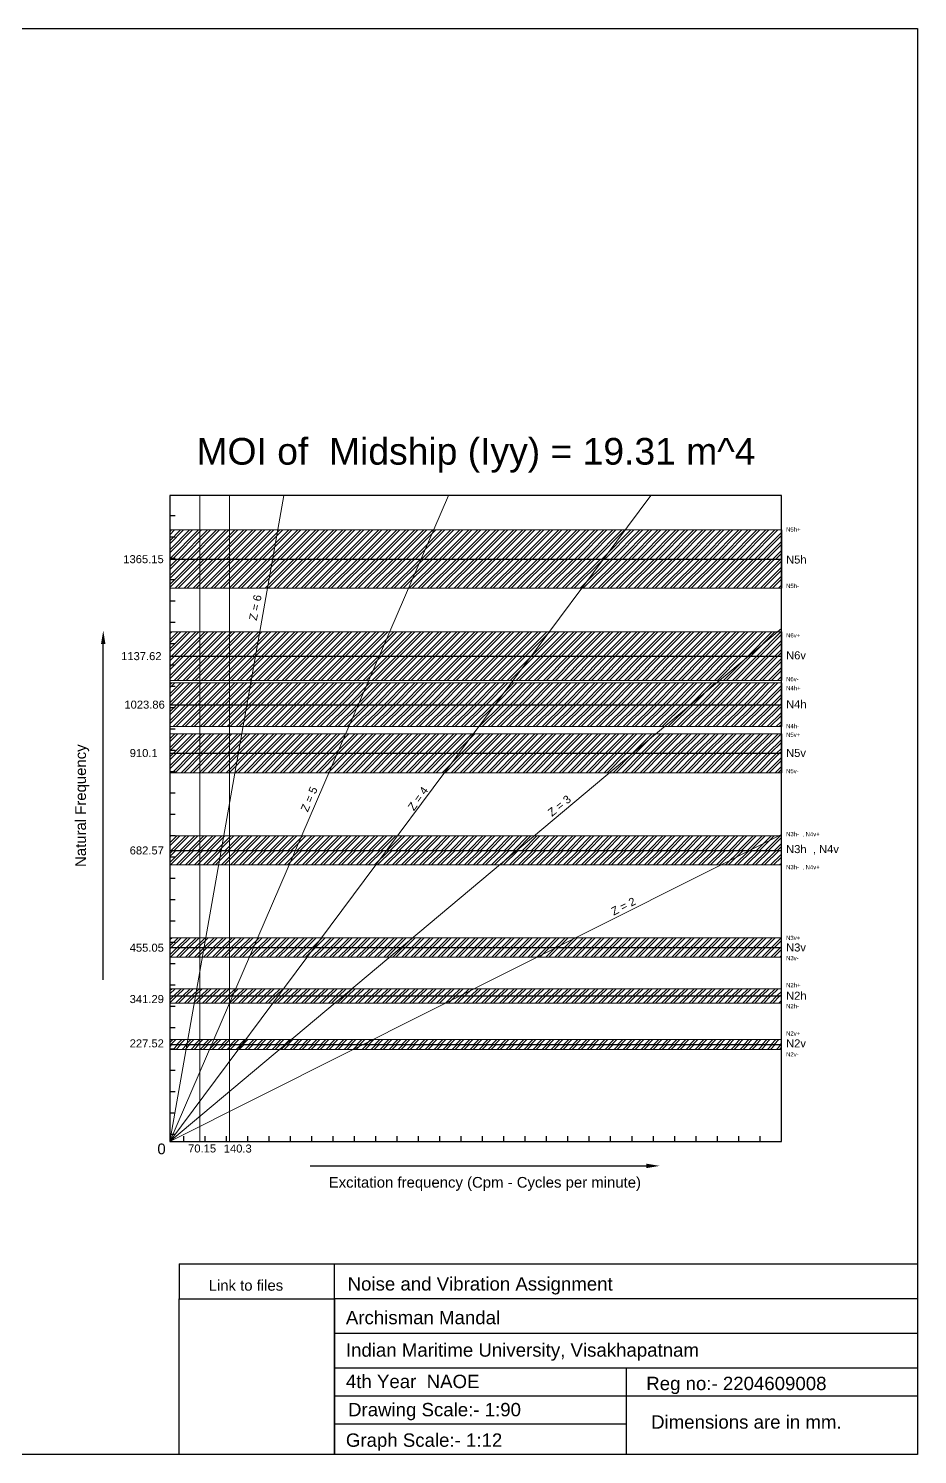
# Model space of a CAD drawing. Header units: millimetres. Extents: x -24071 to 13729, y -5552 to 21178.
# Drawn here: x -2934 to 13729, y -5552 to 21178 of the extents above; entities that cross this region are included whole.
import ezdxf

# ---------------------------------------------------------------- set-up
doc = ezdxf.new("R2010")
doc.units = ezdxf.units.MM
doc.header["$MEASUREMENT"] = 0
doc.linetypes.add('ACAD_ISO02W100', pattern=[15, 12, -3])
doc.layers.add('Dim', color=7, linetype='Continuous')
doc.layers.add('Hull Resonance', color=7, linetype='Continuous')
doc.styles.get("Standard").update_dxf_attribs({"font": 'arial.ttf'})
doc.dimstyles.get("Standard").update_dxf_attribs({"dimtxt": 250, "dimasz": 250, "dimexe": 0.18, "dimexo": 0.0625, "dimgap": 2, "dimtad": 1, "dimtoh": 1, "dimdec": 4, "dimzin": 0, "dimdsep": 46, "dimtxsty": 'Standard', "dimcen": 0.09, "dimadec": 0, "dimazin": 0, "dimtfac": 1, "dimtdec": 4, "dimtofl": 0, "dimtmove": 0, "dimatfit": 3, "dimfxl": 1, "dimtolj": 1, "dimtzin": 0, "dimarcsym": 1})
picture_1 = doc.add_image_def('image1.png', size_in_pixel=(1155, 1155))
pattern_1 = [(45, (-25243.46, -5958.06), (-84.3765, 84.3765), []), (45, (-25187.21, -5958.06), (-84.3765, 84.3765), [])]
pattern_2 = [(45, (16689.45, 391.52), (-84.3765, 84.3765), []), (45, (16745.7, 391.52), (-84.3765, 84.3765), [])]
pattern_3 = [(45, (-286.38, 312.98), (-84.3765, 84.3765), []), (45, (-230.13, 312.98), (-84.3765, 84.3765), [])]

# ---------------------------------------------------------------- blocks, each defined once
blk = doc.blocks.new('*D19')
at = {"layer": 'Defpoints', "color": 0, "transparency": 16777216}
for p in [(2348, 313), (8896, 313), (8896, -143)]:
    blk.add_point(p, dxfattribs=at)
at = {"layer": 'Hull Resonance', "color": 0, "lineweight": -2, "transparency": 16777216}
blk.add_line((2348, -143), (8646, -143), dxfattribs=at)
at = {"layer": 'Hull Resonance', "color": 0, "transparency": 16777216}
blk.add_solid([(8646, -101), (8646, -184), (8896, -143)], dxfattribs=at)
at = {"layer": 'Hull Resonance', "color": 0, "transparency": 16777216, "insert": (5497, -141), "char_height": 0.001, "attachment_point": 5}
blk.add_mtext('\\A1;6548.1786', dxfattribs=at)
blk = doc.blocks.new('_None')
blk = doc.blocks.new('*D28')
at = {"layer": 'Defpoints', "color": 0, "transparency": 16777216}
for p in [(-1533, 9892), (-1533, 9892), (-1533, 3344)]:
    blk.add_point(p, dxfattribs=at)
at = {"layer": 'Hull Resonance', "color": 0, "lineweight": -2, "transparency": 16777216}
blk.add_line((-1533, 3344), (-1533, 9642), dxfattribs=at)
at = {"layer": 'Hull Resonance', "color": 0, "transparency": 16777216}
blk.add_solid([(-1575, 9642), (-1492, 9642), (-1533, 9892)], dxfattribs=at)
at = {"layer": 'Hull Resonance', "color": 0, "transparency": 16777216, "insert": (-1535, 6493), "char_height": 0.001, "attachment_point": 5, "rotation": 90}
blk.add_mtext('\\A1;6548.1786', dxfattribs=at)
blk = doc.blocks.new('*U37')
at = {"layer": 'Hull Resonance'}
blk.add_line((0, 0), (0, -100), dxfattribs=at)
blk = doc.blocks.new('*U38')
at = {"layer": 'Hull Resonance', "color": 0, "linetype": 'ByBlock', "lineweight": -2, "transparency": 16777216}
for p, rotation in [((-286, 12049), 90.00000000000087), ((-286, 11649), 90.00000000000087), ((-286, 11249), 90.00000000000087), ((-286, 10849), 90.00000000000087), ((-286, 10449), 90.00000000000087), ((-286, 10049), 90.00000000000087), ((-286, 9649), 90.00000000000087), ((-286, 9249), 90.00000000000087), ((-286, 8849), 90.00000000000087), ((-286, 8449), 90.00000000000087), ((-286, 8049), 90.00000000000087), ((-286, 7649), 90.00000000000087), ((-286, 7249), 90.00000000000087), ((-286, 6849), 90.00000000000087), ((-286, 6449), 90.00000000000087), ((-286, 6049), 90.00000000000087), ((-286, 5649), 90.00000000000087), ((-286, 5249), 90.00000000000087), ((-286, 4849), 90.00000000000087), ((-286, 4449), 90.00000000000087), ((-286, 4049), 90.00000000000087), ((-286, 3649), 90.00000000000087), ((-286, 3249), 90.00000000000087), ((-286, 2849), 90.00000000000087), ((-286, 2449), 90.00000000000087), ((-286, 2049), 90.00000000000087), ((-286, 1649), 90.00000000000087), ((-286, 1249), 90.00000000000087), ((-286, 849), 90.00000000000087), ((-286, 449), 90.00000000000087), ((-22, 313), 180), ((378, 313), 180), ((778, 313), 180), ((1178, 313), 180), ((1578, 313), 180), ((1978, 313), 180), ((2378, 313), 180), ((2778, 313), 180), ((3178, 313), 180), ((3578, 313), 180), ((3978, 313), 180), ((4378, 313), 180), ((4778, 313), 180), ((5178, 313), 180), ((5578, 313), 180), ((5978, 313), 180), ((6378, 313), 180), ((6778, 313), 180), ((7178, 313), 180), ((7578, 313), 180), ((7978, 313), 180), ((8378, 313), 180), ((8778, 313), 180), ((9178, 313), 180), ((9578, 313), 180), ((9978, 313), 180), ((10378, 313), 180), ((10778, 313), 180), ((11178, 313), 180)]:
    blk.add_blockref('*U37', p, dxfattribs=dict(at, rotation=rotation))

msp = doc.modelspace()

# ---------------------------------------------------------------- hatches: boundary and pattern name
at = {"layer": 'Hull Resonance', "lineweight": 9, "transparency": 33554610}
h = msp.add_hatch(dxfattribs=at)
h.set_pattern_fill('ANSI32', color=2, scale=318.203651)
h.set_pattern_definition(pattern_1)
h.paths.add_polyline_path([(11178.0678, 11778.06034), (-286.37841, 11778.06034), (-286.37841, 11232.10423), (11178.0678, 11232.10423)])
h = msp.add_hatch(dxfattribs=at)
h.set_pattern_fill('ANSI32', color=2, scale=318.203651)
h.set_pattern_definition(pattern_2)
h.paths.add_polyline_path([(11178.0678, 11232.10423), (-286.37841, 11232.10423), (-286.37841, 10686.14813), (11178.0678, 10686.14813)])
h = msp.add_hatch(dxfattribs=at)
h.set_pattern_fill('ANSI32', color=5, scale=318.203651)
h.set_pattern_definition(pattern_1)
h.paths.add_polyline_path([(11178.0678, 9867.21397), (-286.37841, 9867.21397), (-286.37841, 9412.25055), (11178.0678, 9412.25055)])
h = msp.add_hatch(dxfattribs=at)
h.set_pattern_fill('ANSI32', color=5, scale=318.203651)
h.set_pattern_definition(pattern_1)
h.paths.add_polyline_path([(11178.0678, 8957.28713), (11178.0678, 9412.25055), (-286.37841, 9412.25055), (-286.37841, 8957.28713)])
h = msp.add_hatch(dxfattribs=at)
h.set_pattern_fill('ANSI32', color=2, scale=318.203651)
h.set_pattern_definition(pattern_1)
h.paths.add_polyline_path([(11178.0678, 8911.79079), (-286.37841, 8911.79079), (-286.37841, 8502.32371), (11178.0678, 8502.32371)])
h = msp.add_hatch(dxfattribs=at)
h.set_pattern_fill('ANSI32', color=2, scale=318.203651)
h.set_pattern_definition(pattern_1)
h.paths.add_polyline_path([(11178.0678, 8502.32371), (-286.37841, 8502.32371), (-286.37841, 8092.85663), (11178.0678, 8092.85663)])
h = msp.add_hatch(dxfattribs=at)
h.set_pattern_fill('ANSI32', color=5, scale=318.203651)
h.set_pattern_definition(pattern_1)
h.paths.add_polyline_path([(11178.0678, 7956.3676), (-286.37841, 7956.3676), (-286.37841, 7592.39687), (11178.0678, 7592.39687)])
h = msp.add_hatch(dxfattribs=at)
h.set_pattern_fill('ANSI32', color=5, scale=318.203651)
h.set_pattern_definition(pattern_1)
h.paths.add_polyline_path([(11178.0678, 7592.39687), (-286.37841, 7592.39687), (-286.37841, 7228.42613), (11178.0678, 7228.42613)])
at = {"layer": 'Hull Resonance', "lineweight": 9, "transparency": 33554607}
h = msp.add_hatch(dxfattribs=at)
h.set_pattern_fill('ANSI32', color=3, scale=318.203651)
h.set_pattern_definition([(45, (-24071.09, -5552.33), (-84.3765, 84.3765), []), (45, (-24014.83, -5552.33), (-84.3765, 84.3765), [])])
h.paths.add_polyline_path([(11178.0678, 6045.52124), (-286.37841, 6045.52124), (-286.37841, 5772.54318), (11178.0678, 5772.54318)])
h = msp.add_hatch(dxfattribs=at)
h.set_pattern_fill('ANSI32', color=3, scale=318.203651)
h.set_pattern_definition(pattern_3)
h.paths.add_polyline_path([(11178.0678, 5772.54318), (-286.37841, 5772.54318), (-286.37841, 5499.56513), (11178.0678, 5499.56513)])
at = {"layer": 'Hull Resonance', "lineweight": 9, "transparency": 33554610}
h = msp.add_hatch(dxfattribs=at)
h.set_pattern_fill('ANSI32', color=5, scale=318.203651)
h.set_pattern_definition(pattern_1)
h.paths.add_polyline_path([(11178.0678, 4134.67487), (-286.37841, 4134.67487), (-286.37841, 3952.6895), (11178.0678, 3952.6895)])
h = msp.add_hatch(dxfattribs=at)
h.set_pattern_fill('ANSI32', color=5, scale=318.203651)
h.set_pattern_definition(pattern_1)
h.paths.add_polyline_path([(-286.37841, 3952.6895), (-286.37841, 3770.70413), (11178.0678, 3770.70413), (11178.0678, 3952.6895)])
h = msp.add_hatch(dxfattribs=at)
h.set_pattern_fill('ANSI32', color=2, scale=318.203651)
h.set_pattern_definition(pattern_1)
h.paths.add_polyline_path([(11178.0678, 3042.76266), (11178.0678, 3179.25169), (-286.37841, 3179.25169), (-286.37841, 3042.76266)])
h = msp.add_hatch(dxfattribs=at)
h.set_pattern_fill('ANSI32', color=2, scale=318.203651)
h.set_pattern_definition(pattern_1)
h.paths.add_polyline_path([(11178.0678, 3042.76266), (-286.37841, 3042.76266), (-286.37841, 2906.27363), (11178.0678, 2906.27363)])
h = msp.add_hatch(dxfattribs=at)
h.set_pattern_fill('ANSI32', color=5, scale=318.203651)
h.set_pattern_definition(pattern_3)
h.paths.add_polyline_path([(11178.0678, 2223.8285), (-286.37841, 2223.8285), (-286.37841, 2132.83582), (11178.0678, 2132.83582)])
h = msp.add_hatch(dxfattribs=at)
h.set_pattern_fill('ANSI32', color=5, scale=318.203651)
h.set_pattern_definition(pattern_2)
h.paths.add_polyline_path([(-286.37841, 2132.83582), (-286.37841, 2041.84314), (11178.0678, 2041.84314), (11178.0678, 2132.83582)])

# ---------------------------------------------------------------- linework, layer by layer
at = {"layer": 'Dim'}
for p, q in [((-112.8059, -1977.33106), (13728.91443, -1977.33106)), ((-112.8059, -1977.33106), (-112.8059, -2636.61074)), ((2802.91443, -5552.33106), (2802.91443, -1977.33106)), ((13728.91443, -1977.33106), (13728.91443, -5552.33106)), ((2802.91443, -2627.33106), (13728.91443, -2627.33106)), ((2802.91443, -3277.33106), (13728.91443, -3277.33106)), ((2802.91443, -3927.33106), (13728.91443, -3927.33106)), ((8265.91443, -3927.33106), (8265.91443, -5552.33106)), ((2802.91443, -4450.33106), (13728.91443, -4450.33106)), ((2802.91443, -4977.83106), (8265.91443, -4977.83106)), ((13728.91443, -5552.33106), (-112.8059, -5552.33106))]:
    msp.add_line(p, q, dxfattribs=at)
at = {"layer": 'Dim', "color": 250}
msp.add_lwpolyline([(-24071.08557, -5552.33106), (-24071.08557, 21177.66894), (13728.91443, 21177.66894), (13728.91443, -5552.33106), (-24071.08557, -5552.33106)], close=True, dxfattribs=at)
at = {"layer": 'Hull Resonance', "lineweight": 9}
for q in [(8732.80497, 12421.96395), (4941.10477, 12421.96395), (1853.12031, 12421.96395), (11178.0678, 9929.38547), (11178.0678, 6068.97312)]:
    msp.add_line((-286.37841, 312.98214), q, dxfattribs=at)
at = {"layer": 'Hull Resonance', "color": 1, "lineweight": 18}
for p, q in [((274.82159, 312.98214), (274.82159, 12421.96395)), ((836.02159, 312.19432), (836.02159, 12421.96395))]:
    msp.add_line(p, q, dxfattribs=at)
at = {"layer": 'Hull Resonance'}
for p, q in [((11178.0678, 11778.06034), (11178.0678, 10686.14813)), ((-286.37841, 11232.10423), (11178.0678, 11232.10423)), ((11178.0678, 9867.21397), (11178.0678, 8957.28713)), ((11178.0678, 8911.79079), (11178.0678, 8092.85663)), ((-286.37841, 8502.32371), (11178.0678, 8502.32371)), ((11178.0678, 7956.3676), (11178.0678, 7228.42613)), ((-286.37841, 7592.39687), (11178.0678, 7592.39687)), ((-286.37841, 312.98214), (11178.0678, 312.98214))]:
    msp.add_line(p, q, dxfattribs=at)
at = {"layer": 'Hull Resonance', "linetype": 'Continuous'}
msp.add_line((-286.37841, 9412.25055), (11178.0678, 9412.25055), dxfattribs=at)
at = {"layer": 'Hull Resonance', "linetype": 'ACAD_ISO02W100'}
msp.add_line((-286.37841, 9412.25055), (11178.0678, 9412.25055), dxfattribs=at)
at = {"layer": 'Hull Resonance', "lineweight": 25}
for p, q in [((-286.37841, 5772.54318), (11178.0678, 5772.54318)), ((-286.37841, 3952.6895), (11178.0678, 3952.6895)), ((-286.37841, 3042.76266), (11178.0678, 3042.76266)), ((-286.37841, 2132.83582), (11178.0678, 2132.83582))]:
    msp.add_line(p, q, dxfattribs=at)
at = {"layer": 'Hull Resonance', "color": 7}
msp.add_lwpolyline([(11178.0678, 312.98214), (11178.0678, 12421.96395), (-286.37841, 12421.96395), (-286.37841, 312.98214)], close=True, dxfattribs=at)
at = {"layer": 'Hull Resonance', "linetype": 'ACAD_ISO02W100', "lineweight": 0}
for points in [[(11178.0678, 11778.06034), (-286.37841, 11778.06034), (-286.37841, 10686.14813), (11178.0678, 10686.14813)], [(11178.0678, 9867.21397), (-286.37841, 9867.21397), (-286.37841, 8957.28713), (11178.0678, 8957.28713)], [(11178.0678, 8911.79079), (-286.37841, 8911.79079), (-286.37841, 8092.85663), (11178.0678, 8092.85663)], [(11178.0678, 7956.3676), (-286.37841, 7956.3676), (-286.37841, 7228.42613), (11178.0678, 7228.42613)], [(11178.0678, 5499.56513), (-286.37841, 5499.56513), (-286.37841, 6045.52124), (11178.0678, 6045.52124)], [(-286.37841, 3770.70413), (11178.0678, 3770.70413), (11178.0678, 4134.67487), (-286.37841, 4134.67487)], [(11178.0678, 3179.25169), (-286.37841, 3179.25169), (-286.37841, 2906.27363), (11178.0678, 2906.27363)], [(11178.0678, 2223.8285), (-286.37841, 2223.8285), (-286.37841, 2041.84314), (11178.0678, 2041.84314)]]:
    msp.add_lwpolyline(points, close=True, dxfattribs=at)
at = {"layer": 'Hull Resonance'}
for p in [(836.02159, 11780.23196), (836.02159, 11234.17244), (836.02159, 10688.11293), (836.02159, 9869.02365), (836.02159, 9413.97406), (836.02159, 8958.92446), (836.02159, 8913.4195), (836.02159, 8503.87487), (836.02159, 8094.33023), (836.02159, 7957.81535), (836.02159, 7593.77567), (836.02159, 7229.736), (836.02159, 6046.60705), (836.02159, 6046.60705), (836.02159, 5773.57729), (836.02159, 5773.57729), (836.02159, 5500.54753), (836.02159, 5500.54753), (836.02159, 4135.39874), (836.02159, 3953.3789), (836.02159, 3771.35907), (836.02159, 3179.79459), (836.02159, 3043.27971), (836.02159, 2906.76483), (836.02159, 2224.19044), (836.02159, 2133.18052), (836.02159, 2042.1706)]:
    msp.add_point(p, dxfattribs=at)

# ---------------------------------------------------------------- block references
at = {"layer": 'Hull Resonance', "lineweight": 0}
msp.add_blockref('*U38', (0, 0), dxfattribs=at)

# ---------------------------------------------------------------- texts
at = {"layer": 'Dim', "attachment_point": 1}
for s, insert, char_height in [('Link to files', (441.91443, -2282.33106), 200), ('Noise and Vibration Assignment', (3047.41443, -2229.23829), 250), ('Archisman Mandal', (3014.91443, -2860.73829), 250), ('Indian Maritime University, Visakhapatnam', (3014.91443, -3469.33106), 250), ('4th Year  NAOE', (3014.91443, -4057.83106), 250), ('Reg no:- 2204609008', (8644.91443, -4095.63393), 250), ('Drawing Scale:- 1:90', (3055.41443, -4586.33106), 250), ('Dimensions are in mm.', (8735.91443, -4818.13393), 250), ('Graph Scale:- 1:12', (3014.91443, -5158.33106), 250)]:
    msp.add_mtext_dynamic_manual_height_columns(s, width=7960.5556434, gutter_width=750, heights=[0], dxfattribs=dict(at, insert=insert, char_height=char_height))
at = {"layer": 'Hull Resonance'}
msp.add_text('Natural Frequency', height=200, rotation=90, dxfattribs=at).set_placement((-1856.76402, 5460.66969))
at = {"layer": 'Hull Resonance', "attachment_point": 1}
for s, width, gutter_width, heights, insert, char_height in [('MOI of  Midship (Iyy) = 19.31 m^ 4 ', 12663.8188289, 750, [0], (214.78053, 13502.71286), 500), ('N5h+', 1426.174128, 3682.9072, [0], (11266.0049, 11828.3993), 80), ('1365.15', 1426.174128, 3682.9072, [0], (-1157.25121, 11305.45216), 150), ('N5h', 1426.174128, 3682.9072, [0], (11266.0049, 11298.63168), 150), ('N5h-', 1426.174128, 3682.9072, [0], (11266.0049, 10769.29961), 80), ('N6v+', 1426.174128, 3682.9072, [0], (11266.0049, 9842.30239), 80), ('1137.62', 1426.174128, 3682.9072, [0], (-1197.48896, 9488.02284), 150), ('N6v', 1426.174128, 3682.9072, [0], (11266.0049, 9503.03684), 150), ('N6v-', 1426.174128, 3682.9072, [0], (11266.0049, 9021.86245), 80), ('N4h+', 1426.174128, 3682.9072, [0], (11266.0049, 8854.08098), 80), ('1023.86', 1426.174128, 3682.9072, [0], (-1137.10945, 8578.72595), 150), ('N4h', 1426.174128, 3682.9072, [0], (11266.0049, 8587.29066), 150), ('N4h-', 1426.174128, 3682.9072, [0], (11266.0049, 8141.57008), 80), ('N5v+', 1426.174128, 3682.9072, [0], (11266.0049, 7978.42083), 80), ('910.1', 1426.174128, 3682.9072, [0], (-1037.40772, 7670.95181), 150), ('N5v', 1426.174128, 3682.9072, [0], (11266.0049, 7673.46134), 150), ('N5v-', 1426.174128, 3682.9072, [0], (11266.0049, 7298.02017), 80), ('N3h-  , N4v+', 1426.174128, 3682.9072, [0], (11266.0049, 6116.22264), 80), ('682.57', 1426.174128, 3682.9072, [0], (-1037.40772, 5845.51461), 150), ('N3h  , N4v', 1426.174128, 3682.9072, [0], (11266.0049, 5870.70417), 150), ('N3h-  , N4v+', 1426.174128, 3682.9072, [0], (11266.0049, 5498.11208), 80), ('455.05', 1426.174128, 3682.9072, [0], (-1037.40772, 4022.44215), 150), ('N3v+', 1426.174128, 3682.9072, [0], (11266.0049, 4170.47026), 80), ('N3v', 1426.174128, 3682.9072, [0], (11266.0049, 4026.81482), 150), ('N3v-', 1426.174128, 3682.9072, [0], (11266.0049, 3791.79436), 80), ('N2h+', 1426.174128, 3682.9072, [0], (11266.0049, 3285.197), 80), ('341.29', 1426.174128, 3682.9072, [0], (-1037.40772, 3059.44553), 150), ('N2h', 1426.174128, 3682.9072, [0], (11266.0049, 3122.51613), 150), ('N2h-', 1426.174128, 3682.9072, [0], (11266.0049, 2891.5748), 80), ('227.52', 1426.174128, 3682.9072, [0], (-1037.40772, 2228.94836), 150), ('N2v+', 1426.174128, 3682.9072, [0], (11266.0049, 2379.35764), 80), ('N2v', 1426.174128, 3682.9072, [0], (11266.0049, 2228.94836), 150), ('N2v-', 1426.174128, 3682.9072, [0], (11266.0049, 1988.47922), 80), ('0', 200, 3682.9072, [0], (-517.8418, 276.20663), 200), ('70.15', 126.8609215, 37029.96849, [41.81693], (57.93795, 258.92111), 150), ('140.3', 126.8609215, 37029.96849, [41.81693], (725.64507, 258.1333), 150), ('Excitation frequency (Cpm - Cycles per minute)', 21484.967405, 3682.9072, [0], (2693.16716, -350.62905), 200)]:
    msp.add_mtext_dynamic_manual_height_columns(s, width=width, gutter_width=gutter_width, heights=heights, dxfattribs=dict(at, insert=insert, char_height=char_height))
at = {"layer": 'Hull Resonance', "char_height": 150, "attachment_point": 1}
for s, insert, rotation in [('Z = 6', (1196.70728, 10100.52261), 78.844719485), ('Z = 5', (2161.86365, 6538.56079), 66.886728395), ('Z = 4', (4166.57372, 6588.30181), 54.868780766), ('Z = 3', (6782.05632, 6514.07284), 39.345976442), ('Z = 2', (7966.29453, 4680.68577), 27.024061244)]:
    msp.add_mtext_dynamic_manual_height_columns(s, width=493.1964399, gutter_width=750, heights=[0], dxfattribs=dict(at, insert=insert, rotation=rotation))

# ---------------------------------------------------------------- dimensions: what is measured, and where the dimension line sits
at = {"layer": 'Hull Resonance'}
dim = msp.add_linear_dim(base=(-1533.47652, 9892.47622), p1=(-1533.47652, 3344.29762), p2=(-1533.47652, 9892.47622), angle=90, dimstyle='Standard', override={"dimtxt": 0.001, "dimblk1": 'None', "dimsah": 1, "dimse1": 1, "dimse2": 1}, dxfattribs=at)
dim.commit()
dim.dimension.update_dxf_attribs({"geometry": '*D28', "text_midpoint": (-1533.47652, 6493.38692), "dimtype": 161})
dim = msp.add_aligned_dim(p1=(2347.91904, 312.98214), p2=(8896.09764, 312.98214), distance=-455.54589, dimstyle='Standard', override={"dimtxt": 0.001, "dimblk1": 'None', "dimsah": 1, "dimse1": 1, "dimse2": 1}, dxfattribs=at)
dim.commit()
dim.dimension.update_dxf_attribs({"geometry": '*D19', "text_midpoint": (5497.00834, -140.56324)})

# ---------------------------------------------------------------- pictures from other files: only their frames are drawn
at = {"layer": 'Dim'}
image = msp.add_image(picture_1, insert=(-112.8059, -5552.33106), size_in_units=(2915.72032, 2915.72032), rotation=0, dxfattribs=at)
image.dxf.flags = 7

doc.saveas('drawing.dxf')
